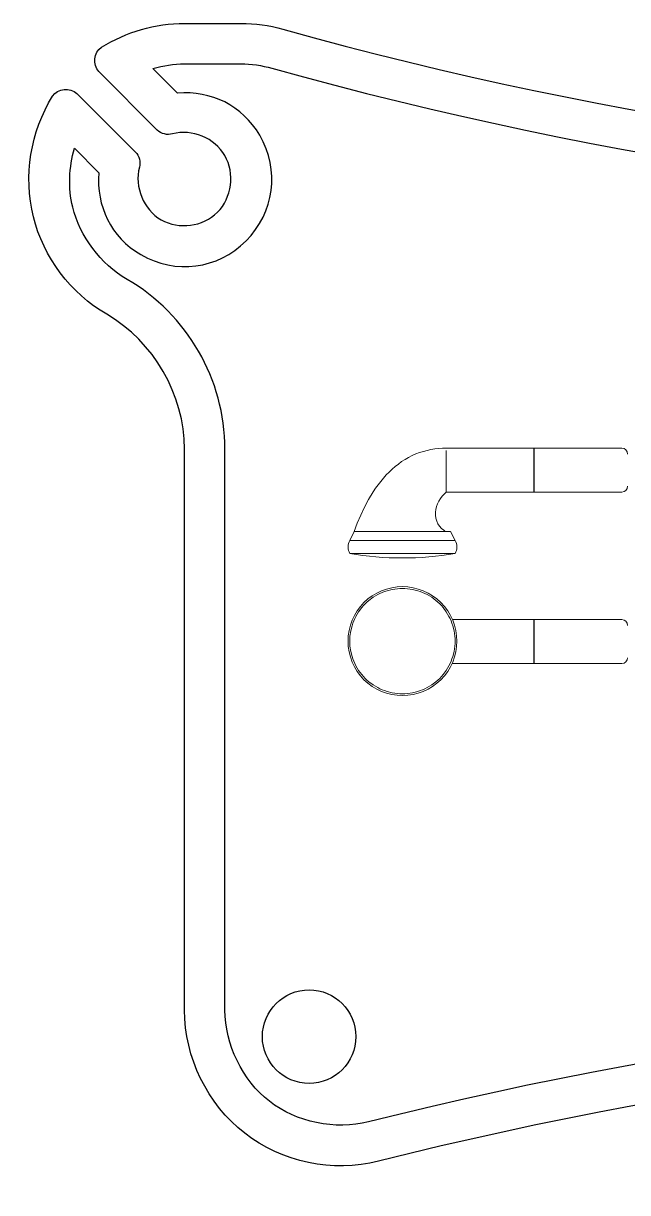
# Model space of a CAD drawing. Header units: centimetres. Extents: x -9.8 to 8.6, y 10.4 to 13.9.
# Drawn here: x 0.557 to 2.376, y 10.373 to 13.889 of the extents above; entities that cross this region are included whole.
import ezdxf

# ---------------------------------------------------------------- set-up
doc = ezdxf.new("R2010")
doc.units = ezdxf.units.CM
doc.header["$MEASUREMENT"] = 0
doc.layers.add('layer 1', color=7, linetype='Continuous')

msp = doc.modelspace()

# ---------------------------------------------------------------- linework, layer by layer
at = {"layer": 'layer 1', "lineweight": 25}
for points, knots in [([(1.04204, 13.88893), (0.95434, 13.88893), (0.86659, 13.86368), (0.79234, 13.817), (0.79234, 13.817), (0.7686, 13.80207), (0.76424, 13.76407), (0.78407, 13.74424), (0.78407, 13.74424), (0.78407, 13.74424), (0.96018, 13.56813), (0.96018, 13.56813), (0.96018, 13.56813), (0.97175, 13.55656), (0.98985, 13.55232), (1.00566, 13.55655), (1.00566, 13.55655), (1.06493, 13.57243), (1.13291, 13.54437), (1.16358, 13.49123), (1.16358, 13.49123), (1.19426, 13.4381), (1.18464, 13.36429), (1.14126, 13.3209), (1.14126, 13.3209), (1.09787, 13.27751), (1.0249, 13.2679), (0.97176, 13.29858), (0.97176, 13.29858), (0.91863, 13.32926), (0.89056, 13.39723), (0.90644, 13.4565), (0.90644, 13.4565), (0.91067, 13.4723), (0.90561, 13.49041), (0.89404, 13.50198), (0.89404, 13.50198), (0.89404, 13.50198), (0.71793, 13.67809), (0.71793, 13.67809), (0.71793, 13.67809), (0.6981, 13.69792), (0.6601, 13.69356), (0.64517, 13.66982), (0.64517, 13.66982), (0.57828, 13.56344), (0.55706, 13.42965), (0.58729, 13.30767), (0.58729, 13.30767), (0.61752, 13.1857), (0.69922, 13.07698), (0.80805, 13.01415), (0.80805, 13.01415), (0.94975, 12.93234), (1.04204, 12.77263), (1.04204, 12.60901), (1.04204, 12.60901), (1.04204, 12.60901), (1.04204, 10.92229), (1.04204, 10.92229), (1.04204, 10.92229), (1.04204, 10.78024), (1.11104, 10.63915), (1.22311, 10.55187), (1.22311, 10.55187), (1.33518, 10.46459), (1.48805, 10.43274), (1.62577, 10.46753), (1.62577, 10.46753), (3.63671, 10.97557), (5.77966, 10.94857), (7.77733, 10.39064), (7.77733, 10.39064), (7.81832, 10.37919), (7.86128, 10.37328), (7.90383, 10.37328), (7.90383, 10.37328), (7.90383, 10.37328), (8.07333, 10.37328), (8.07333, 10.37328), (8.07333, 10.37328), (8.16103, 10.37328), (8.24878, 10.39853), (8.32303, 10.44521), (8.32303, 10.44521), (8.34677, 10.46014), (8.35113, 10.49814), (8.3313, 10.51797), (8.3313, 10.51797), (8.3313, 10.51797), (8.15519, 10.69408), (8.15519, 10.69408), (8.15519, 10.69408), (8.14362, 10.70565), (8.12552, 10.71072), (8.10971, 10.70648), (8.10971, 10.70648), (8.05044, 10.6906), (7.98246, 10.71866), (7.95179, 10.7718), (7.95179, 10.7718), (7.92111, 10.82493), (7.93073, 10.89874), (7.97411, 10.94213), (7.97411, 10.94213), (8.0175, 10.98552), (8.09047, 10.99513), (8.14361, 10.96445), (8.14361, 10.96445), (8.19674, 10.93377), (8.22481, 10.86497), (8.20893, 10.8057), (8.20893, 10.8057), (8.2047, 10.7899), (8.20976, 10.77262), (8.22133, 10.76105), (8.22133, 10.76105), (8.22133, 10.76105), (8.39744, 10.58494), (8.39744, 10.58494), (8.39744, 10.58494), (8.41727, 10.56511), (8.45527, 10.56947), (8.4702, 10.59321), (8.4702, 10.59321), (8.53709, 10.69959), (8.55831, 10.83338), (8.52808, 10.95536), (8.52808, 10.95536), (8.49785, 11.07733), (8.41615, 11.18522), (8.30732, 11.24806), (8.30732, 11.24806), (8.16562, 11.32987), (8.07333, 11.49041), (8.07333, 11.65403), (8.07333, 11.65403), (8.07333, 11.65403), (8.07333, 13.34075), (8.07333, 13.34075), (8.07333, 13.34075), (8.07333, 13.4828), (8.00433, 13.62389), (7.89226, 13.71117), (7.89226, 13.71117), (7.78019, 13.79845), (7.62732, 13.8303), (7.4896, 13.79551), (7.4896, 13.79551), (5.47866, 13.28747), (3.33571, 13.31364), (1.33804, 13.87158), (1.33804, 13.87158), (1.29705, 13.88303), (1.25409, 13.88894), (1.21154, 13.88894), (1.21154, 13.88894), (1.21154, 13.88894), (1.04204, 13.88894), (1.04204, 13.88894), (1.04204, 13.88894), (1.04204, 13.88894), (1.04204, 13.88893), (1.04204, 13.88893)], [0, 0, 0, 0, 0.0238095, 0.0238095, 0.0238095, 0.0238095, 0.047619, 0.047619, 0.047619, 0.047619, 0.0714286, 0.0714286, 0.0714286, 0.0714286, 0.0952381, 0.0952381, 0.0952381, 0.0952381, 0.1190476, 0.1190476, 0.1190476, 0.1190476, 0.1428571, 0.1428571, 0.1428571, 0.1428571, 0.1666667, 0.1666667, 0.1666667, 0.1666667, 0.1904762, 0.1904762, 0.1904762, 0.1904762, 0.2142857, 0.2142857, 0.2142857, 0.2142857, 0.2380952, 0.2380952, 0.2380952, 0.2380952, 0.2619048, 0.2619048, 0.2619048, 0.2619048, 0.2857143, 0.2857143, 0.2857143, 0.2857143, 0.3095238, 0.3095238, 0.3095238, 0.3095238, 0.3333333, 0.3333333, 0.3333333, 0.3333333, 0.3571429, 0.3571429, 0.3571429, 0.3571429, 0.3809524, 0.3809524, 0.3809524, 0.3809524, 0.4047619, 0.4047619, 0.4047619, 0.4047619, 0.4285714, 0.4285714, 0.4285714, 0.4285714, 0.452381, 0.452381, 0.452381, 0.452381, 0.4761905, 0.4761905, 0.4761905, 0.4761905, 0.5, 0.5, 0.5, 0.5, 0.5238095, 0.5238095, 0.5238095, 0.5238095, 0.547619, 0.547619, 0.547619, 0.547619, 0.5714286, 0.5714286, 0.5714286, 0.5714286, 0.5952381, 0.5952381, 0.5952381, 0.5952381, 0.6190476, 0.6190476, 0.6190476, 0.6190476, 0.6428571, 0.6428571, 0.6428571, 0.6428571, 0.6666667, 0.6666667, 0.6666667, 0.6666667, 0.6904762, 0.6904762, 0.6904762, 0.6904762, 0.7142857, 0.7142857, 0.7142857, 0.7142857, 0.7380952, 0.7380952, 0.7380952, 0.7380952, 0.7619048, 0.7619048, 0.7619048, 0.7619048, 0.7857143, 0.7857143, 0.7857143, 0.7857143, 0.8095238, 0.8095238, 0.8095238, 0.8095238, 0.8333333, 0.8333333, 0.8333333, 0.8333333, 0.8571429, 0.8571429, 0.8571429, 0.8571429, 0.8809524, 0.8809524, 0.8809524, 0.8809524, 0.9047619, 0.9047619, 0.9047619, 0.9047619, 0.9285714, 0.9285714, 0.9285714, 0.9285714, 0.952381, 0.952381, 0.952381, 0.952381, 1, 1, 1, 1]), ([(1.5577, 10.84238), (1.55771, 10.92004), (1.49473, 10.98302), (1.41708, 10.98302), (1.41708, 10.98302), (1.33943, 10.98302), (1.27645, 10.92004), (1.27645, 10.84239), (1.27645, 10.84239), (1.27645, 10.76473), (1.33943, 10.70176), (1.41708, 10.70176), (1.41708, 10.70176), (1.49473, 10.70176), (1.55771, 10.76473), (1.55771, 10.84239), (1.55771, 10.84239), (1.55771, 10.84239), (1.5577, 10.84238), (1.5577, 10.84238)], [0, 0, 0, 0, 0.1666667, 0.1666667, 0.1666667, 0.1666667, 0.3333333, 0.3333333, 0.3333333, 0.3333333, 0.5, 0.5, 0.5, 0.5, 0.6666667, 0.6666667, 0.6666667, 0.6666667, 1, 1, 1, 1])]:
    msp.add_open_spline(points, degree=3, knots=knots, dxfattribs=at)
at = {"layer": 'layer 1', "color": 1, "lineweight": 25}
msp.add_open_spline([(1.04204, 13.76738), (1.01013, 13.76738), (0.97811, 13.76222), (0.94696, 13.75332), (0.94696, 13.75332), (0.94696, 13.75332), (1.02137, 13.67891), (1.02137, 13.67891), (1.02137, 13.67891), (1.12137, 13.68749), (1.21647, 13.64268), (1.26859, 13.55241), (1.26859, 13.55241), (1.32914, 13.44752), (1.31304, 13.3207), (1.22725, 13.23491), (1.22725, 13.23491), (1.142, 13.14966), (1.01499, 13.13329), (0.91058, 13.19357), (0.91058, 13.19357), (0.82055, 13.24554), (0.77583, 13.34026), (0.78408, 13.43996), (0.78408, 13.43996), (0.78408, 13.43996), (0.71049, 13.51355), (0.71049, 13.51355), (0.71049, 13.51355), (0.69476, 13.45582), (0.69142, 13.39356), (0.70553, 13.33661), (0.70553, 13.33661), (0.72751, 13.24792), (0.79019, 13.16479), (0.86924, 13.11916), (0.86924, 13.11916), (1.05049, 13.01451), (1.16359, 12.81836), (1.16359, 12.60901), (1.16359, 12.60901), (1.16359, 12.60901), (1.16359, 10.92229), (1.16359, 10.92229), (1.16359, 10.92229), (1.16359, 10.81962), (1.21649, 10.7109), (1.29754, 10.64778), (1.29754, 10.64778), (1.37864, 10.58462), (1.4961, 10.56052), (1.59602, 10.58577), (1.59602, 10.58577), (3.62784, 11.09909), (5.79203, 11.07177), (7.81042, 10.50805), (7.81042, 10.50805), (7.84066, 10.49961), (7.87257, 10.49482), (7.90385, 10.49482), (7.90385, 10.49482), (7.90385, 10.49482), (8.07335, 10.49482), (8.07335, 10.49482), (8.07335, 10.49482), (8.10526, 10.49482), (8.13728, 10.49998), (8.16843, 10.50888), (8.16843, 10.50888), (8.16843, 10.50888), (8.09319, 10.58412), (8.09319, 10.58412), (8.09319, 10.58412), (7.99349, 10.57587), (7.89877, 10.6206), (7.8468, 10.71062), (7.8468, 10.71062), (7.78625, 10.81551), (7.80235, 10.94233), (7.88814, 11.02812), (7.88814, 11.02812), (7.97339, 11.11337), (8.1004, 11.12974), (8.20481, 11.06946), (8.20481, 11.06946), (8.2953, 11.01722), (8.33942, 10.92267), (8.33131, 10.82307), (8.33131, 10.82307), (8.33131, 10.82307), (8.4049, 10.74948), (8.4049, 10.74948), (8.4049, 10.74948), (8.42063, 10.80721), (8.42397, 10.86947), (8.40986, 10.92642), (8.40986, 10.92642), (8.38791, 11.01499), (8.3256, 11.09718), (8.24615, 11.14305), (8.24615, 11.14305), (8.06459, 11.24787), (7.9518, 11.44468), (7.9518, 11.65403), (7.9518, 11.65403), (7.9518, 11.65403), (7.9518, 13.34075), (7.9518, 13.34075), (7.9518, 13.34075), (7.9518, 13.44342), (7.8989, 13.55214), (7.81785, 13.61526), (7.81785, 13.61526), (7.73675, 13.67842), (7.61929, 13.70251), (7.51937, 13.67727), (7.51937, 13.67727), (5.48758, 13.16396), (3.32339, 13.19043), (1.30497, 13.75416), (1.30497, 13.75416), (1.27473, 13.7626), (1.24282, 13.76739), (1.21154, 13.76739), (1.21154, 13.76739), (1.21154, 13.76739), (1.04204, 13.76739), (1.04204, 13.76739), (1.04204, 13.76739), (1.04204, 13.76739), (1.04204, 13.76738), (1.04204, 13.76738)], degree=3, knots=[0, 0, 0, 0, 0.0294118, 0.0294118, 0.0294118, 0.0294118, 0.0588235, 0.0588235, 0.0588235, 0.0588235, 0.0882353, 0.0882353, 0.0882353, 0.0882353, 0.1176471, 0.1176471, 0.1176471, 0.1176471, 0.1470588, 0.1470588, 0.1470588, 0.1470588, 0.1764706, 0.1764706, 0.1764706, 0.1764706, 0.2058824, 0.2058824, 0.2058824, 0.2058824, 0.2352941, 0.2352941, 0.2352941, 0.2352941, 0.2647059, 0.2647059, 0.2647059, 0.2647059, 0.2941176, 0.2941176, 0.2941176, 0.2941176, 0.3235294, 0.3235294, 0.3235294, 0.3235294, 0.3529412, 0.3529412, 0.3529412, 0.3529412, 0.3823529, 0.3823529, 0.3823529, 0.3823529, 0.4117647, 0.4117647, 0.4117647, 0.4117647, 0.4411765, 0.4411765, 0.4411765, 0.4411765, 0.4705882, 0.4705882, 0.4705882, 0.4705882, 0.5, 0.5, 0.5, 0.5, 0.5294118, 0.5294118, 0.5294118, 0.5294118, 0.5588235, 0.5588235, 0.5588235, 0.5588235, 0.5882353, 0.5882353, 0.5882353, 0.5882353, 0.6176471, 0.6176471, 0.6176471, 0.6176471, 0.6470588, 0.6470588, 0.6470588, 0.6470588, 0.6764706, 0.6764706, 0.6764706, 0.6764706, 0.7058824, 0.7058824, 0.7058824, 0.7058824, 0.7352941, 0.7352941, 0.7352941, 0.7352941, 0.7647059, 0.7647059, 0.7647059, 0.7647059, 0.7941176, 0.7941176, 0.7941176, 0.7941176, 0.8235294, 0.8235294, 0.8235294, 0.8235294, 0.8529412, 0.8529412, 0.8529412, 0.8529412, 0.8823529, 0.8823529, 0.8823529, 0.8823529, 0.9117647, 0.9117647, 0.9117647, 0.9117647, 0.9411765, 0.9411765, 0.9411765, 0.9411765, 1, 1, 1, 1], dxfattribs=at)
at = {"layer": 'layer 1', "color": 1, "lineweight": 20}
for points, knots in [([(1.55257, 12.36085), (1.55257, 12.36085), (1.56207, 12.38573), (1.56207, 12.38573), (1.56207, 12.38573), (1.56207, 12.38573), (1.57241, 12.41005), (1.57241, 12.41005), (1.57241, 12.41005), (1.57241, 12.41005), (1.58359, 12.43381), (1.58359, 12.43381), (1.58359, 12.43381), (1.58359, 12.43381), (1.59617, 12.45729), (1.59617, 12.45729), (1.59617, 12.45729), (1.59617, 12.45729), (1.60987, 12.47993), (1.60987, 12.47993), (1.60987, 12.47993), (1.60987, 12.47993), (1.61714, 12.49111), (1.61714, 12.49111), (1.61714, 12.49111), (1.61714, 12.49111), (1.62469, 12.50145), (1.62469, 12.50145), (1.62469, 12.50145), (1.62469, 12.50145), (1.63252, 12.51179), (1.63252, 12.51179), (1.63252, 12.51179), (1.63252, 12.51179), (1.64063, 12.52157), (1.64063, 12.52157), (1.64063, 12.52157), (1.64063, 12.52157), (1.64902, 12.53107), (1.64902, 12.53107), (1.64902, 12.53107), (1.64902, 12.53107), (1.65769, 12.54001), (1.65769, 12.54001), (1.65769, 12.54001), (1.65769, 12.54001), (1.66663, 12.5484), (1.66663, 12.5484), (1.66663, 12.5484), (1.66663, 12.5484), (1.67585, 12.55651), (1.67585, 12.55651), (1.67585, 12.55651), (1.67585, 12.55651), (1.68563, 12.56406), (1.68563, 12.56406), (1.68563, 12.56406), (1.68563, 12.56406), (1.69541, 12.57133), (1.69541, 12.57133), (1.69541, 12.57133), (1.69541, 12.57133), (1.70575, 12.57804), (1.70575, 12.57804), (1.70575, 12.57804), (1.70575, 12.57804), (1.71637, 12.58391), (1.71637, 12.58391), (1.71637, 12.58391), (1.71637, 12.58391), (1.72727, 12.5895), (1.72727, 12.5895), (1.72727, 12.5895), (1.72727, 12.5895), (1.73845, 12.59425), (1.73845, 12.59425), (1.73845, 12.59425), (1.73845, 12.59425), (1.74963, 12.59844), (1.74963, 12.59844), (1.74963, 12.59844), (1.74963, 12.59844), (1.76081, 12.60207), (1.76081, 12.60207), (1.76081, 12.60207), (1.76081, 12.60207), (1.77227, 12.60514), (1.77227, 12.60514), (1.77227, 12.60514), (1.77227, 12.60514), (1.78373, 12.60765), (1.78373, 12.60765), (1.78373, 12.60765), (1.78373, 12.60765), (1.79547, 12.60933), (1.79547, 12.60933), (1.79547, 12.60933), (1.79547, 12.60933), (1.80693, 12.61073), (1.80693, 12.61073), (1.80693, 12.61073), (1.80693, 12.61073), (1.81839, 12.61129), (1.81839, 12.61129), (1.81839, 12.61129), (1.81839, 12.61129), (1.82985, 12.61158), (1.82985, 12.61158)], [0, 0, 0, 0, 0.0357143, 0.0357143, 0.0357143, 0.0357143, 0.0714286, 0.0714286, 0.0714286, 0.0714286, 0.1071429, 0.1071429, 0.1071429, 0.1071429, 0.1428571, 0.1428571, 0.1428571, 0.1428571, 0.1785714, 0.1785714, 0.1785714, 0.1785714, 0.2142857, 0.2142857, 0.2142857, 0.2142857, 0.25, 0.25, 0.25, 0.25, 0.2857143, 0.2857143, 0.2857143, 0.2857143, 0.3214286, 0.3214286, 0.3214286, 0.3214286, 0.3571429, 0.3571429, 0.3571429, 0.3571429, 0.3928571, 0.3928571, 0.3928571, 0.3928571, 0.4285714, 0.4285714, 0.4285714, 0.4285714, 0.4642857, 0.4642857, 0.4642857, 0.4642857, 0.5, 0.5, 0.5, 0.5, 0.5357143, 0.5357143, 0.5357143, 0.5357143, 0.5714286, 0.5714286, 0.5714286, 0.5714286, 0.6071429, 0.6071429, 0.6071429, 0.6071429, 0.6428571, 0.6428571, 0.6428571, 0.6428571, 0.6785714, 0.6785714, 0.6785714, 0.6785714, 0.7142857, 0.7142857, 0.7142857, 0.7142857, 0.75, 0.75, 0.75, 0.75, 0.7857143, 0.7857143, 0.7857143, 0.7857143, 0.8214286, 0.8214286, 0.8214286, 0.8214286, 0.8571429, 0.8571429, 0.8571429, 0.8571429, 0.8928571, 0.8928571, 0.8928571, 0.8928571, 0.9285714, 0.9285714, 0.9285714, 0.9285714, 1, 1, 1, 1]), ([(1.82985, 12.47965), (1.82985, 12.47965), (2.094, 12.47965), (2.094, 12.47965), (2.094, 12.47965), (2.094, 12.47965), (2.094, 12.61159), (2.094, 12.61159), (2.094, 12.61159), (2.094, 12.61159), (1.82985, 12.61159), (1.82985, 12.61159)], [0, 0, 0, 0, 0.25, 0.25, 0.25, 0.25, 0.5, 0.5, 0.5, 0.5, 1, 1, 1, 1]), ([(2.35816, 12.61158), (2.35816, 12.61158), (2.09289, 12.61158), (2.09289, 12.61158), (2.09289, 12.61158), (2.09289, 12.61158), (2.09289, 12.47964), (2.09289, 12.47964), (2.09289, 12.47964), (2.09289, 12.47964), (2.35816, 12.47964), (2.35816, 12.47964)], [0, 0, 0, 0, 0.25, 0.25, 0.25, 0.25, 0.5, 0.5, 0.5, 0.5, 1, 1, 1, 1]), ([(1.82985, 12.47965), (1.82985, 12.47965), (1.82342, 12.4735), (1.82342, 12.4735), (1.82342, 12.4735), (1.82342, 12.4735), (1.81727, 12.46707), (1.81727, 12.46707), (1.81727, 12.46707), (1.81727, 12.46707), (1.81196, 12.46008), (1.81196, 12.46008), (1.81196, 12.46008), (1.81196, 12.46008), (1.80721, 12.45281), (1.80721, 12.45281), (1.80721, 12.45281), (1.80721, 12.45281), (1.8033, 12.4447), (1.8033, 12.4447), (1.8033, 12.4447), (1.8033, 12.4447), (1.80023, 12.43631), (1.80023, 12.43631), (1.80023, 12.43631), (1.80023, 12.43631), (1.79827, 12.42764), (1.79827, 12.42764), (1.79827, 12.42764), (1.79827, 12.42764), (1.79715, 12.41897), (1.79715, 12.41897), (1.79715, 12.41897), (1.79715, 12.41897), (1.79744, 12.41003), (1.79744, 12.41003), (1.79744, 12.41003), (1.79744, 12.41003), (1.79884, 12.40136), (1.79884, 12.40136), (1.79884, 12.40136), (1.79884, 12.40136), (1.80108, 12.39269), (1.80108, 12.39269), (1.80108, 12.39269), (1.80108, 12.39269), (1.80471, 12.38458), (1.80471, 12.38458), (1.80471, 12.38458), (1.80471, 12.38458), (1.80946, 12.37703), (1.80946, 12.37703), (1.80946, 12.37703), (1.80946, 12.37703), (1.81533, 12.37032), (1.81533, 12.37032), (1.81533, 12.37032), (1.81533, 12.37032), (1.82204, 12.36473), (1.82204, 12.36473), (1.82204, 12.36473), (1.82204, 12.36473), (1.82595, 12.36249), (1.82595, 12.36249), (1.82595, 12.36249), (1.82595, 12.36249), (1.82986, 12.36081), (1.82986, 12.36081), (1.82986, 12.36081), (1.82986, 12.36081), (1.82986, 12.36081), (1.82986, 12.36081)], [0, 0, 0, 0, 0.0526316, 0.0526316, 0.0526316, 0.0526316, 0.1052632, 0.1052632, 0.1052632, 0.1052632, 0.1578947, 0.1578947, 0.1578947, 0.1578947, 0.2105263, 0.2105263, 0.2105263, 0.2105263, 0.2631579, 0.2631579, 0.2631579, 0.2631579, 0.3157895, 0.3157895, 0.3157895, 0.3157895, 0.3684211, 0.3684211, 0.3684211, 0.3684211, 0.4210526, 0.4210526, 0.4210526, 0.4210526, 0.4736842, 0.4736842, 0.4736842, 0.4736842, 0.5263158, 0.5263158, 0.5263158, 0.5263158, 0.5789474, 0.5789474, 0.5789474, 0.5789474, 0.6315789, 0.6315789, 0.6315789, 0.6315789, 0.6842105, 0.6842105, 0.6842105, 0.6842105, 0.7368421, 0.7368421, 0.7368421, 0.7368421, 0.7894737, 0.7894737, 0.7894737, 0.7894737, 0.8421053, 0.8421053, 0.8421053, 0.8421053, 0.8947368, 0.8947368, 0.8947368, 0.8947368, 1, 1, 1, 1]), ([(1.82985, 12.36085), (1.82985, 12.36085), (1.69791, 12.36085), (1.69791, 12.36085), (1.69791, 12.36085), (1.69791, 12.36085), (1.69791, 12.36085), (1.69791, 12.36085)], [0, 0, 0, 0, 0.3333333, 0.3333333, 0.3333333, 0.3333333, 1, 1, 1, 1]), ([(1.53943, 12.2946), (1.53943, 12.2946), (1.69792, 12.2946), (1.69792, 12.2946), (1.69792, 12.2946), (1.69792, 12.2946), (1.85641, 12.2946), (1.85641, 12.2946)], [0, 0, 0, 0, 0.3333333, 0.3333333, 0.3333333, 0.3333333, 1, 1, 1, 1]), ([(1.69792, 12.19537), (1.69792, 12.19537), (1.71385, 12.19453), (1.71385, 12.19453), (1.71385, 12.19453), (1.71385, 12.19453), (1.72978, 12.19202), (1.72978, 12.19202), (1.72978, 12.19202), (1.72978, 12.19202), (1.74543, 12.18811), (1.74543, 12.18811), (1.74543, 12.18811), (1.74543, 12.18811), (1.76052, 12.1828), (1.76052, 12.1828), (1.76052, 12.1828), (1.76052, 12.1828), (1.77506, 12.17581), (1.77506, 12.17581), (1.77506, 12.17581), (1.77506, 12.17581), (1.78876, 12.1677), (1.78876, 12.1677), (1.78876, 12.1677), (1.78876, 12.1677), (1.80162, 12.1582), (1.80162, 12.1582), (1.80162, 12.1582), (1.80162, 12.1582), (1.81364, 12.1473), (1.81364, 12.1473), (1.81364, 12.1473), (1.81364, 12.1473), (1.82454, 12.13528), (1.82454, 12.13528), (1.82454, 12.13528), (1.82454, 12.13528), (1.83404, 12.12242), (1.83404, 12.12242), (1.83404, 12.12242), (1.83404, 12.12242), (1.84215, 12.10872), (1.84215, 12.10872), (1.84215, 12.10872), (1.84215, 12.10872), (1.84914, 12.09418), (1.84914, 12.09418), (1.84914, 12.09418), (1.84914, 12.09418), (1.85445, 12.07909), (1.85445, 12.07909), (1.85445, 12.07909), (1.85445, 12.07909), (1.85836, 12.06344), (1.85836, 12.06344), (1.85836, 12.06344), (1.85836, 12.06344), (1.86087, 12.04751), (1.86087, 12.04751), (1.86087, 12.04751), (1.86087, 12.04751), (1.86171, 12.03158), (1.86171, 12.03158), (1.86171, 12.03158), (1.86171, 12.03158), (1.86087, 12.01537), (1.86087, 12.01537), (1.86087, 12.01537), (1.86087, 12.01537), (1.85836, 11.99944), (1.85836, 11.99944), (1.85836, 11.99944), (1.85836, 11.99944), (1.85445, 11.98407), (1.85445, 11.98407), (1.85445, 11.98407), (1.85445, 11.98407), (1.84914, 11.9687), (1.84914, 11.9687), (1.84914, 11.9687), (1.84914, 11.9687), (1.84215, 11.95416), (1.84215, 11.95416), (1.84215, 11.95416), (1.84215, 11.95416), (1.83404, 11.94046), (1.83404, 11.94046), (1.83404, 11.94046), (1.83404, 11.94046), (1.82454, 11.9276), (1.82454, 11.9276), (1.82454, 11.9276), (1.82454, 11.9276), (1.81364, 11.91558), (1.81364, 11.91558), (1.81364, 11.91558), (1.81364, 11.91558), (1.80162, 11.90496), (1.80162, 11.90496), (1.80162, 11.90496), (1.80162, 11.90496), (1.78876, 11.89546), (1.78876, 11.89546), (1.78876, 11.89546), (1.78876, 11.89546), (1.77506, 11.88707), (1.77506, 11.88707), (1.77506, 11.88707), (1.77506, 11.88707), (1.76052, 11.88008), (1.76052, 11.88008), (1.76052, 11.88008), (1.76052, 11.88008), (1.74543, 11.87477), (1.74543, 11.87477), (1.74543, 11.87477), (1.74543, 11.87477), (1.72978, 11.87086), (1.72978, 11.87086), (1.72978, 11.87086), (1.72978, 11.87086), (1.71385, 11.86862), (1.71385, 11.86862), (1.71385, 11.86862), (1.71385, 11.86862), (1.69792, 11.86778), (1.69792, 11.86778), (1.69792, 11.86778), (1.69792, 11.86778), (1.68171, 11.86862), (1.68171, 11.86862), (1.68171, 11.86862), (1.68171, 11.86862), (1.66578, 11.87086), (1.66578, 11.87086), (1.66578, 11.87086), (1.66578, 11.87086), (1.65041, 11.87477), (1.65041, 11.87477), (1.65041, 11.87477), (1.65041, 11.87477), (1.63532, 11.88008), (1.63532, 11.88008), (1.63532, 11.88008), (1.63532, 11.88008), (1.62078, 11.88707), (1.62078, 11.88707), (1.62078, 11.88707), (1.62078, 11.88707), (1.6068, 11.89546), (1.6068, 11.89546), (1.6068, 11.89546), (1.6068, 11.89546), (1.59394, 11.90496), (1.59394, 11.90496), (1.59394, 11.90496), (1.59394, 11.90496), (1.58192, 11.91558), (1.58192, 11.91558), (1.58192, 11.91558), (1.58192, 11.91558), (1.5713, 11.9276), (1.5713, 11.9276), (1.5713, 11.9276), (1.5713, 11.9276), (1.5618, 11.94046), (1.5618, 11.94046), (1.5618, 11.94046), (1.5618, 11.94046), (1.55341, 11.95416), (1.55341, 11.95416), (1.55341, 11.95416), (1.55341, 11.95416), (1.54642, 11.9687), (1.54642, 11.9687), (1.54642, 11.9687), (1.54642, 11.9687), (1.54111, 11.98407), (1.54111, 11.98407), (1.54111, 11.98407), (1.54111, 11.98407), (1.5372, 11.99944), (1.5372, 11.99944), (1.5372, 11.99944), (1.5372, 11.99944), (1.53496, 12.01537), (1.53496, 12.01537), (1.53496, 12.01537), (1.53496, 12.01537), (1.53412, 12.03158), (1.53412, 12.03158), (1.53412, 12.03158), (1.53412, 12.03158), (1.53496, 12.04751), (1.53496, 12.04751), (1.53496, 12.04751), (1.53496, 12.04751), (1.5372, 12.06344), (1.5372, 12.06344), (1.5372, 12.06344), (1.5372, 12.06344), (1.54111, 12.07909), (1.54111, 12.07909), (1.54111, 12.07909), (1.54111, 12.07909), (1.54642, 12.09418), (1.54642, 12.09418), (1.54642, 12.09418), (1.54642, 12.09418), (1.55341, 12.10872), (1.55341, 12.10872), (1.55341, 12.10872), (1.55341, 12.10872), (1.5618, 12.12242), (1.5618, 12.12242), (1.5618, 12.12242), (1.5618, 12.12242), (1.5713, 12.13528), (1.5713, 12.13528), (1.5713, 12.13528), (1.5713, 12.13528), (1.58192, 12.1473), (1.58192, 12.1473), (1.58192, 12.1473), (1.58192, 12.1473), (1.59394, 12.1582), (1.59394, 12.1582), (1.59394, 12.1582), (1.59394, 12.1582), (1.6068, 12.1677), (1.6068, 12.1677), (1.6068, 12.1677), (1.6068, 12.1677), (1.62078, 12.17581), (1.62078, 12.17581), (1.62078, 12.17581), (1.62078, 12.17581), (1.63532, 12.1828), (1.63532, 12.1828), (1.63532, 12.1828), (1.63532, 12.1828), (1.65041, 12.18811), (1.65041, 12.18811), (1.65041, 12.18811), (1.65041, 12.18811), (1.66578, 12.19202), (1.66578, 12.19202), (1.66578, 12.19202), (1.66578, 12.19202), (1.68171, 12.19453), (1.68171, 12.19453), (1.68171, 12.19453), (1.68171, 12.19453), (1.69792, 12.19537), (1.69792, 12.19537)], [0, 0, 0, 0, 0.0153846, 0.0153846, 0.0153846, 0.0153846, 0.0307692, 0.0307692, 0.0307692, 0.0307692, 0.0461538, 0.0461538, 0.0461538, 0.0461538, 0.0615385, 0.0615385, 0.0615385, 0.0615385, 0.0769231, 0.0769231, 0.0769231, 0.0769231, 0.0923077, 0.0923077, 0.0923077, 0.0923077, 0.1076923, 0.1076923, 0.1076923, 0.1076923, 0.1230769, 0.1230769, 0.1230769, 0.1230769, 0.1384615, 0.1384615, 0.1384615, 0.1384615, 0.1538462, 0.1538462, 0.1538462, 0.1538462, 0.1692308, 0.1692308, 0.1692308, 0.1692308, 0.1846154, 0.1846154, 0.1846154, 0.1846154, 0.2, 0.2, 0.2, 0.2, 0.2153846, 0.2153846, 0.2153846, 0.2153846, 0.2307692, 0.2307692, 0.2307692, 0.2307692, 0.2461538, 0.2461538, 0.2461538, 0.2461538, 0.2615385, 0.2615385, 0.2615385, 0.2615385, 0.2769231, 0.2769231, 0.2769231, 0.2769231, 0.2923077, 0.2923077, 0.2923077, 0.2923077, 0.3076923, 0.3076923, 0.3076923, 0.3076923, 0.3230769, 0.3230769, 0.3230769, 0.3230769, 0.3384615, 0.3384615, 0.3384615, 0.3384615, 0.3538462, 0.3538462, 0.3538462, 0.3538462, 0.3692308, 0.3692308, 0.3692308, 0.3692308, 0.3846154, 0.3846154, 0.3846154, 0.3846154, 0.4, 0.4, 0.4, 0.4, 0.4153846, 0.4153846, 0.4153846, 0.4153846, 0.4307692, 0.4307692, 0.4307692, 0.4307692, 0.4461538, 0.4461538, 0.4461538, 0.4461538, 0.4615385, 0.4615385, 0.4615385, 0.4615385, 0.4769231, 0.4769231, 0.4769231, 0.4769231, 0.4923077, 0.4923077, 0.4923077, 0.4923077, 0.5076923, 0.5076923, 0.5076923, 0.5076923, 0.5230769, 0.5230769, 0.5230769, 0.5230769, 0.5384615, 0.5384615, 0.5384615, 0.5384615, 0.5538462, 0.5538462, 0.5538462, 0.5538462, 0.5692308, 0.5692308, 0.5692308, 0.5692308, 0.5846154, 0.5846154, 0.5846154, 0.5846154, 0.6, 0.6, 0.6, 0.6, 0.6153846, 0.6153846, 0.6153846, 0.6153846, 0.6307692, 0.6307692, 0.6307692, 0.6307692, 0.6461538, 0.6461538, 0.6461538, 0.6461538, 0.6615385, 0.6615385, 0.6615385, 0.6615385, 0.6769231, 0.6769231, 0.6769231, 0.6769231, 0.6923077, 0.6923077, 0.6923077, 0.6923077, 0.7076923, 0.7076923, 0.7076923, 0.7076923, 0.7230769, 0.7230769, 0.7230769, 0.7230769, 0.7384615, 0.7384615, 0.7384615, 0.7384615, 0.7538462, 0.7538462, 0.7538462, 0.7538462, 0.7692308, 0.7692308, 0.7692308, 0.7692308, 0.7846154, 0.7846154, 0.7846154, 0.7846154, 0.8, 0.8, 0.8, 0.8, 0.8153846, 0.8153846, 0.8153846, 0.8153846, 0.8307692, 0.8307692, 0.8307692, 0.8307692, 0.8461538, 0.8461538, 0.8461538, 0.8461538, 0.8615385, 0.8615385, 0.8615385, 0.8615385, 0.8769231, 0.8769231, 0.8769231, 0.8769231, 0.8923077, 0.8923077, 0.8923077, 0.8923077, 0.9076923, 0.9076923, 0.9076923, 0.9076923, 0.9230769, 0.9230769, 0.9230769, 0.9230769, 0.9384615, 0.9384615, 0.9384615, 0.9384615, 0.9538462, 0.9538462, 0.9538462, 0.9538462, 0.9692308, 0.9692308, 0.9692308, 0.9692308, 1, 1, 1, 1]), ([(1.69792, 12.19006), (1.69792, 12.19006), (1.70547, 12.18977), (1.70547, 12.18977), (1.70547, 12.18977), (1.70547, 12.18977), (1.71302, 12.18921), (1.71302, 12.18921), (1.71302, 12.18921), (1.71302, 12.18921), (1.72867, 12.18697), (1.72867, 12.18697), (1.72867, 12.18697), (1.72867, 12.18697), (1.74404, 12.18306), (1.74404, 12.18306), (1.74404, 12.18306), (1.74404, 12.18306), (1.75159, 12.18055), (1.75159, 12.18055), (1.75159, 12.18055), (1.75159, 12.18055), (1.75858, 12.17804), (1.75858, 12.17804), (1.75858, 12.17804), (1.75858, 12.17804), (1.76529, 12.17497), (1.76529, 12.17497), (1.76529, 12.17497), (1.76529, 12.17497), (1.77228, 12.17162), (1.77228, 12.17162), (1.77228, 12.17162), (1.77228, 12.17162), (1.78598, 12.16323), (1.78598, 12.16323), (1.78598, 12.16323), (1.78598, 12.16323), (1.79856, 12.15401), (1.79856, 12.15401), (1.79856, 12.15401), (1.79856, 12.15401), (1.80443, 12.1487), (1.80443, 12.1487), (1.80443, 12.1487), (1.80443, 12.1487), (1.81002, 12.14367), (1.81002, 12.14367), (1.81002, 12.14367), (1.81002, 12.14367), (1.81505, 12.13836), (1.81505, 12.13836), (1.81505, 12.13836), (1.81505, 12.13836), (1.82008, 12.13249), (1.82008, 12.13249), (1.82008, 12.13249), (1.82008, 12.13249), (1.82958, 12.11963), (1.82958, 12.11963), (1.82958, 12.11963), (1.82958, 12.11963), (1.83769, 12.10593), (1.83769, 12.10593), (1.83769, 12.10593), (1.83769, 12.10593), (1.84132, 12.09922), (1.84132, 12.09922), (1.84132, 12.09922), (1.84132, 12.09922), (1.84411, 12.09223), (1.84411, 12.09223), (1.84411, 12.09223), (1.84411, 12.09223), (1.8469, 12.08524), (1.8469, 12.08524), (1.8469, 12.08524), (1.8469, 12.08524), (1.84941, 12.07797), (1.84941, 12.07797), (1.84941, 12.07797), (1.84941, 12.07797), (1.85332, 12.0626), (1.85332, 12.0626), (1.85332, 12.0626), (1.85332, 12.0626), (1.85556, 12.04667), (1.85556, 12.04667), (1.85556, 12.04667), (1.85556, 12.04667), (1.85612, 12.03912), (1.85612, 12.03912), (1.85612, 12.03912), (1.85612, 12.03912), (1.85641, 12.03157), (1.85641, 12.03157), (1.85641, 12.03157), (1.85641, 12.03157), (1.85612, 12.02402), (1.85612, 12.02402), (1.85612, 12.02402), (1.85612, 12.02402), (1.85556, 12.01647), (1.85556, 12.01647), (1.85556, 12.01647), (1.85556, 12.01647), (1.85332, 12.00054), (1.85332, 12.00054), (1.85332, 12.00054), (1.85332, 12.00054), (1.84941, 11.98517), (1.84941, 11.98517), (1.84941, 11.98517), (1.84941, 11.98517), (1.8469, 11.9779), (1.8469, 11.9779), (1.8469, 11.9779), (1.8469, 11.9779), (1.84411, 11.97091), (1.84411, 11.97091), (1.84411, 11.97091), (1.84411, 11.97091), (1.84132, 11.9642), (1.84132, 11.9642), (1.84132, 11.9642), (1.84132, 11.9642), (1.83769, 11.95721), (1.83769, 11.95721), (1.83769, 11.95721), (1.83769, 11.95721), (1.82958, 11.94351), (1.82958, 11.94351), (1.82958, 11.94351), (1.82958, 11.94351), (1.82008, 11.93093), (1.82008, 11.93093), (1.82008, 11.93093), (1.82008, 11.93093), (1.81505, 11.92506), (1.81505, 11.92506), (1.81505, 11.92506), (1.81505, 11.92506), (1.81002, 11.91947), (1.81002, 11.91947), (1.81002, 11.91947), (1.81002, 11.91947), (1.80443, 11.91444), (1.80443, 11.91444), (1.80443, 11.91444), (1.80443, 11.91444), (1.79856, 11.90941), (1.79856, 11.90941), (1.79856, 11.90941), (1.79856, 11.90941), (1.78598, 11.89991), (1.78598, 11.89991), (1.78598, 11.89991), (1.78598, 11.89991), (1.77228, 11.8918), (1.77228, 11.8918), (1.77228, 11.8918), (1.77228, 11.8918), (1.76529, 11.88817), (1.76529, 11.88817), (1.76529, 11.88817), (1.76529, 11.88817), (1.75858, 11.8851), (1.75858, 11.8851), (1.75858, 11.8851), (1.75858, 11.8851), (1.75159, 11.88259), (1.75159, 11.88259), (1.75159, 11.88259), (1.75159, 11.88259), (1.74404, 11.88008), (1.74404, 11.88008), (1.74404, 11.88008), (1.74404, 11.88008), (1.72867, 11.87617), (1.72867, 11.87617), (1.72867, 11.87617), (1.72867, 11.87617), (1.71302, 11.87393), (1.71302, 11.87393), (1.71302, 11.87393), (1.71302, 11.87393), (1.70547, 11.87337), (1.70547, 11.87337), (1.70547, 11.87337), (1.70547, 11.87337), (1.69792, 11.87308), (1.69792, 11.87308), (1.69792, 11.87308), (1.69792, 11.87308), (1.69037, 11.87337), (1.69037, 11.87337), (1.69037, 11.87337), (1.69037, 11.87337), (1.68254, 11.87393), (1.68254, 11.87393), (1.68254, 11.87393), (1.68254, 11.87393), (1.66689, 11.87617), (1.66689, 11.87617), (1.66689, 11.87617), (1.66689, 11.87617), (1.65152, 11.88008), (1.65152, 11.88008), (1.65152, 11.88008), (1.65152, 11.88008), (1.64425, 11.88259), (1.64425, 11.88259), (1.64425, 11.88259), (1.64425, 11.88259), (1.63726, 11.8851), (1.63726, 11.8851), (1.63726, 11.8851), (1.63726, 11.8851), (1.63027, 11.88817), (1.63027, 11.88817), (1.63027, 11.88817), (1.63027, 11.88817), (1.62356, 11.8918), (1.62356, 11.8918), (1.62356, 11.8918), (1.62356, 11.8918), (1.60986, 11.89991), (1.60986, 11.89991), (1.60986, 11.89991), (1.60986, 11.89991), (1.597, 11.90941), (1.597, 11.90941), (1.597, 11.90941), (1.597, 11.90941), (1.59113, 11.91444), (1.59113, 11.91444), (1.59113, 11.91444), (1.59113, 11.91444), (1.58582, 11.91947), (1.58582, 11.91947), (1.58582, 11.91947), (1.58582, 11.91947), (1.58051, 11.92506), (1.58051, 11.92506), (1.58051, 11.92506), (1.58051, 11.92506), (1.57548, 11.93093), (1.57548, 11.93093), (1.57548, 11.93093), (1.57548, 11.93093), (1.56598, 11.94351), (1.56598, 11.94351), (1.56598, 11.94351), (1.56598, 11.94351), (1.55787, 11.95721), (1.55787, 11.95721), (1.55787, 11.95721), (1.55787, 11.95721), (1.55452, 11.9642), (1.55452, 11.9642), (1.55452, 11.9642), (1.55452, 11.9642), (1.55145, 11.97091), (1.55145, 11.97091), (1.55145, 11.97091), (1.55145, 11.97091), (1.54866, 11.9779), (1.54866, 11.9779), (1.54866, 11.9779), (1.54866, 11.9779), (1.54642, 11.98517), (1.54642, 11.98517), (1.54642, 11.98517), (1.54642, 11.98517), (1.54251, 12.00054), (1.54251, 12.00054), (1.54251, 12.00054), (1.54251, 12.00054), (1.54, 12.01647), (1.54, 12.01647), (1.54, 12.01647), (1.54, 12.01647), (1.53944, 12.02402), (1.53944, 12.02402), (1.53944, 12.02402), (1.53944, 12.02402), (1.53944, 12.03157), (1.53944, 12.03157), (1.53944, 12.03157), (1.53944, 12.03157), (1.53944, 12.03912), (1.53944, 12.03912), (1.53944, 12.03912), (1.53944, 12.03912), (1.54, 12.04667), (1.54, 12.04667), (1.54, 12.04667), (1.54, 12.04667), (1.54251, 12.0626), (1.54251, 12.0626), (1.54251, 12.0626), (1.54251, 12.0626), (1.54642, 12.07797), (1.54642, 12.07797), (1.54642, 12.07797), (1.54642, 12.07797), (1.54866, 12.08524), (1.54866, 12.08524), (1.54866, 12.08524), (1.54866, 12.08524), (1.55145, 12.09223), (1.55145, 12.09223), (1.55145, 12.09223), (1.55145, 12.09223), (1.55452, 12.09922), (1.55452, 12.09922), (1.55452, 12.09922), (1.55452, 12.09922), (1.55787, 12.10593), (1.55787, 12.10593), (1.55787, 12.10593), (1.55787, 12.10593), (1.56598, 12.11963), (1.56598, 12.11963), (1.56598, 12.11963), (1.56598, 12.11963), (1.57548, 12.13249), (1.57548, 12.13249), (1.57548, 12.13249), (1.57548, 12.13249), (1.58051, 12.13836), (1.58051, 12.13836), (1.58051, 12.13836), (1.58051, 12.13836), (1.58582, 12.14367), (1.58582, 12.14367), (1.58582, 12.14367), (1.58582, 12.14367), (1.59113, 12.1487), (1.59113, 12.1487), (1.59113, 12.1487), (1.59113, 12.1487), (1.597, 12.15401), (1.597, 12.15401), (1.597, 12.15401), (1.597, 12.15401), (1.60986, 12.16323), (1.60986, 12.16323), (1.60986, 12.16323), (1.60986, 12.16323), (1.62356, 12.17162), (1.62356, 12.17162), (1.62356, 12.17162), (1.62356, 12.17162), (1.63027, 12.17497), (1.63027, 12.17497), (1.63027, 12.17497), (1.63027, 12.17497), (1.63726, 12.17804), (1.63726, 12.17804), (1.63726, 12.17804), (1.63726, 12.17804), (1.64425, 12.18055), (1.64425, 12.18055), (1.64425, 12.18055), (1.64425, 12.18055), (1.65152, 12.18306), (1.65152, 12.18306), (1.65152, 12.18306), (1.65152, 12.18306), (1.66689, 12.18697), (1.66689, 12.18697), (1.66689, 12.18697), (1.66689, 12.18697), (1.68254, 12.18921), (1.68254, 12.18921), (1.68254, 12.18921), (1.68254, 12.18921), (1.69037, 12.18977), (1.69037, 12.18977), (1.69037, 12.18977), (1.69037, 12.18977), (1.69792, 12.19006), (1.69792, 12.19006)], [0, 0, 0, 0, 0.0103093, 0.0103093, 0.0103093, 0.0103093, 0.0206186, 0.0206186, 0.0206186, 0.0206186, 0.0309278, 0.0309278, 0.0309278, 0.0309278, 0.0412371, 0.0412371, 0.0412371, 0.0412371, 0.0515464, 0.0515464, 0.0515464, 0.0515464, 0.0618557, 0.0618557, 0.0618557, 0.0618557, 0.0721649, 0.0721649, 0.0721649, 0.0721649, 0.0824742, 0.0824742, 0.0824742, 0.0824742, 0.0927835, 0.0927835, 0.0927835, 0.0927835, 0.1030928, 0.1030928, 0.1030928, 0.1030928, 0.1134021, 0.1134021, 0.1134021, 0.1134021, 0.1237113, 0.1237113, 0.1237113, 0.1237113, 0.1340206, 0.1340206, 0.1340206, 0.1340206, 0.1443299, 0.1443299, 0.1443299, 0.1443299, 0.1546392, 0.1546392, 0.1546392, 0.1546392, 0.1649485, 0.1649485, 0.1649485, 0.1649485, 0.1752577, 0.1752577, 0.1752577, 0.1752577, 0.185567, 0.185567, 0.185567, 0.185567, 0.1958763, 0.1958763, 0.1958763, 0.1958763, 0.2061856, 0.2061856, 0.2061856, 0.2061856, 0.2164948, 0.2164948, 0.2164948, 0.2164948, 0.2268041, 0.2268041, 0.2268041, 0.2268041, 0.2371134, 0.2371134, 0.2371134, 0.2371134, 0.2474227, 0.2474227, 0.2474227, 0.2474227, 0.257732, 0.257732, 0.257732, 0.257732, 0.2680412, 0.2680412, 0.2680412, 0.2680412, 0.2783505, 0.2783505, 0.2783505, 0.2783505, 0.2886598, 0.2886598, 0.2886598, 0.2886598, 0.2989691, 0.2989691, 0.2989691, 0.2989691, 0.3092784, 0.3092784, 0.3092784, 0.3092784, 0.3195876, 0.3195876, 0.3195876, 0.3195876, 0.3298969, 0.3298969, 0.3298969, 0.3298969, 0.3402062, 0.3402062, 0.3402062, 0.3402062, 0.3505155, 0.3505155, 0.3505155, 0.3505155, 0.3608247, 0.3608247, 0.3608247, 0.3608247, 0.371134, 0.371134, 0.371134, 0.371134, 0.3814433, 0.3814433, 0.3814433, 0.3814433, 0.3917526, 0.3917526, 0.3917526, 0.3917526, 0.4020619, 0.4020619, 0.4020619, 0.4020619, 0.4123711, 0.4123711, 0.4123711, 0.4123711, 0.4226804, 0.4226804, 0.4226804, 0.4226804, 0.4329897, 0.4329897, 0.4329897, 0.4329897, 0.443299, 0.443299, 0.443299, 0.443299, 0.4536082, 0.4536082, 0.4536082, 0.4536082, 0.4639175, 0.4639175, 0.4639175, 0.4639175, 0.4742268, 0.4742268, 0.4742268, 0.4742268, 0.4845361, 0.4845361, 0.4845361, 0.4845361, 0.4948454, 0.4948454, 0.4948454, 0.4948454, 0.5051546, 0.5051546, 0.5051546, 0.5051546, 0.5154639, 0.5154639, 0.5154639, 0.5154639, 0.5257732, 0.5257732, 0.5257732, 0.5257732, 0.5360825, 0.5360825, 0.5360825, 0.5360825, 0.5463918, 0.5463918, 0.5463918, 0.5463918, 0.556701, 0.556701, 0.556701, 0.556701, 0.5670103, 0.5670103, 0.5670103, 0.5670103, 0.5773196, 0.5773196, 0.5773196, 0.5773196, 0.5876289, 0.5876289, 0.5876289, 0.5876289, 0.5979381, 0.5979381, 0.5979381, 0.5979381, 0.6082474, 0.6082474, 0.6082474, 0.6082474, 0.6185567, 0.6185567, 0.6185567, 0.6185567, 0.628866, 0.628866, 0.628866, 0.628866, 0.6391753, 0.6391753, 0.6391753, 0.6391753, 0.6494845, 0.6494845, 0.6494845, 0.6494845, 0.6597938, 0.6597938, 0.6597938, 0.6597938, 0.6701031, 0.6701031, 0.6701031, 0.6701031, 0.6804124, 0.6804124, 0.6804124, 0.6804124, 0.6907216, 0.6907216, 0.6907216, 0.6907216, 0.7010309, 0.7010309, 0.7010309, 0.7010309, 0.7113402, 0.7113402, 0.7113402, 0.7113402, 0.7216495, 0.7216495, 0.7216495, 0.7216495, 0.7319588, 0.7319588, 0.7319588, 0.7319588, 0.742268, 0.742268, 0.742268, 0.742268, 0.7525773, 0.7525773, 0.7525773, 0.7525773, 0.7628866, 0.7628866, 0.7628866, 0.7628866, 0.7731959, 0.7731959, 0.7731959, 0.7731959, 0.7835052, 0.7835052, 0.7835052, 0.7835052, 0.7938144, 0.7938144, 0.7938144, 0.7938144, 0.8041237, 0.8041237, 0.8041237, 0.8041237, 0.814433, 0.814433, 0.814433, 0.814433, 0.8247423, 0.8247423, 0.8247423, 0.8247423, 0.8350515, 0.8350515, 0.8350515, 0.8350515, 0.8453608, 0.8453608, 0.8453608, 0.8453608, 0.8556701, 0.8556701, 0.8556701, 0.8556701, 0.8659794, 0.8659794, 0.8659794, 0.8659794, 0.8762887, 0.8762887, 0.8762887, 0.8762887, 0.8865979, 0.8865979, 0.8865979, 0.8865979, 0.8969072, 0.8969072, 0.8969072, 0.8969072, 0.9072165, 0.9072165, 0.9072165, 0.9072165, 0.9175258, 0.9175258, 0.9175258, 0.9175258, 0.9278351, 0.9278351, 0.9278351, 0.9278351, 0.9381443, 0.9381443, 0.9381443, 0.9381443, 0.9484536, 0.9484536, 0.9484536, 0.9484536, 0.9587629, 0.9587629, 0.9587629, 0.9587629, 0.9690722, 0.9690722, 0.9690722, 0.9690722, 0.9793814, 0.9793814, 0.9793814, 0.9793814, 1, 1, 1, 1]), ([(1.84719, 11.96421), (1.84719, 11.96421), (2.09401, 11.96421), (2.09401, 11.96421), (2.09401, 11.96421), (2.09401, 11.96421), (2.09401, 12.09615), (2.09401, 12.09615), (2.09401, 12.09615), (2.09401, 12.09615), (1.84831, 12.09615), (1.84831, 12.09615)], [0, 0, 0, 0, 0.25, 0.25, 0.25, 0.25, 0.5, 0.5, 0.5, 0.5, 1, 1, 1, 1]), ([(2.35816, 12.09614), (2.35816, 12.09614), (2.09289, 12.09614), (2.09289, 12.09614), (2.09289, 12.09614), (2.09289, 12.09614), (2.09289, 11.9642), (2.09289, 11.9642), (2.09289, 11.9642), (2.09289, 11.9642), (2.35816, 11.9642), (2.35816, 11.9642)], [0, 0, 0, 0, 0.25, 0.25, 0.25, 0.25, 0.5, 0.5, 0.5, 0.5, 1, 1, 1, 1])]:
    msp.add_open_spline(points, degree=3, knots=knots, dxfattribs=at)
for points in [[(1.82985, 12.6046), (1.82985, 12.6046), (1.82985, 12.53136), (1.82985, 12.53136)], [(2.37549, 12.59411), (2.37549, 12.60376), (2.36767, 12.61158), (2.35802, 12.61158)], [(1.82985, 12.53136), (1.82985, 12.53136), (1.82985, 12.50816), (1.82985, 12.50816)], [(1.82985, 12.50816), (1.82985, 12.50816), (1.82985, 12.48188), (1.82985, 12.48188)], [(1.82985, 12.48189), (1.82985, 12.48189), (1.82985, 12.47965), (1.82985, 12.47965)], [(2.35801, 12.47965), (2.36766, 12.47965), (2.37548, 12.48747), (2.37548, 12.49712)], [(1.55257, 12.36085), (1.55257, 12.36085), (1.53943, 12.3343), (1.53943, 12.3343)], [(1.55257, 12.36085), (1.55257, 12.36085), (1.56012, 12.36085), (1.56012, 12.36085)], [(1.56011, 12.36085), (1.56011, 12.36085), (1.69792, 12.36085), (1.69792, 12.36085)], [(1.56011, 12.36085), (1.56011, 12.36085), (1.56011, 12.36085), (1.56011, 12.36085)], [(1.69792, 12.36085), (1.69792, 12.36085), (1.84299, 12.36085), (1.84299, 12.36085)], [(1.84299, 12.36085), (1.84299, 12.36085), (1.85641, 12.3343), (1.85641, 12.3343)], [(1.53942, 12.33437), (1.53235, 12.32213), (1.53235, 12.30706), (1.53942, 12.29482)], [(1.54754, 12.3343), (1.54754, 12.3343), (1.53943, 12.3343), (1.53943, 12.3343)], [(1.69792, 12.3343), (1.69792, 12.3343), (1.54754, 12.3343), (1.54754, 12.3343)], [(1.85641, 12.3343), (1.85641, 12.3343), (1.69792, 12.3343), (1.69792, 12.3343)], [(1.85614, 12.29481), (1.86322, 12.30707), (1.86321, 12.32217), (1.85611, 12.33442)], [(1.53915, 12.2947), (1.59151, 12.2859), (1.64451, 12.28148), (1.6976, 12.28147)], [(1.69768, 12.28147), (1.75077, 12.28147), (1.80377, 12.28588), (1.85613, 12.29466)], [(2.37549, 12.07867), (2.37549, 12.08832), (2.36767, 12.09614), (2.35802, 12.09614)], [(1.53943, 12.03409), (1.53943, 12.03409), (1.53943, 12.03297), (1.53943, 12.03297)], [(2.35801, 11.96421), (2.36766, 11.96421), (2.37548, 11.97203), (2.37548, 11.98168)]]:
    msp.add_open_spline(points, degree=3, dxfattribs=at)

doc.saveas('drawing.dxf')
